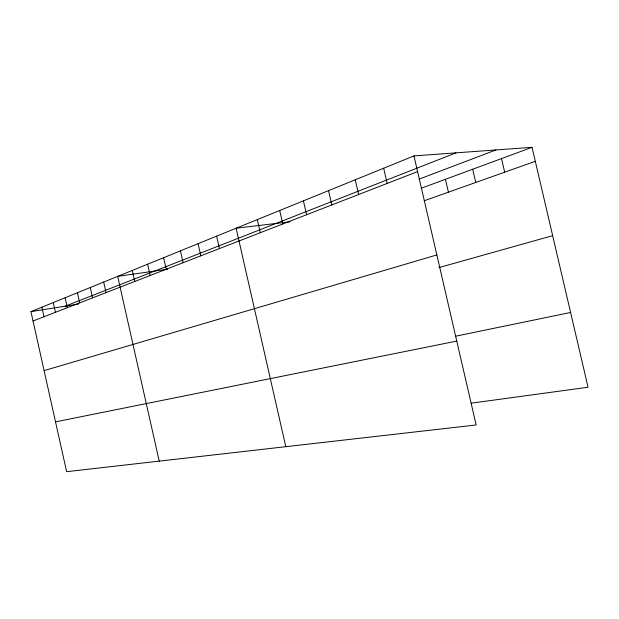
<?xml version="1.0" encoding="UTF-8"?>
<svg xmlns="http://www.w3.org/2000/svg" width="619" height="619" viewBox="0 0 619 619"><rect width="100%" height="100%" fill="white"/><g stroke="black" fill="none" stroke-linecap="round" stroke-linejoin="round"><path stroke-width="0.93" d="M413.964 155.911L476.158 424.974L66.643 471.686L30.95 311.636L413.964 155.911L532.038 147.314L588.05 387.239L471.105 403.193M65.15 306.196L455.955 152.854M33.039 320.998L417.593 171.61M419.14 179.131L495.981 149.937M421.407 188.184L532.038 147.314M424.309 200.742L535.303 161.319M44.104 370.626L436.852 254.943M438.801 267.632L552.659 235.653M455.623 336.21L570.594 312.471M55.532 421.864L456.768 341.084M30.95 311.636L78.381 304.084M167.548 269.203L117.68 276.376L159.222 461.124M290.009 221.788L236.118 228.218L285.792 446.686M501.514 158.588L504.678 172.198M472.692 169.242L475.763 182.466M445.44 179.309L448.419 192.184M383.664 168.229L387.169 183.425M355.252 179.781L358.633 194.513M328.55 190.637L331.83 204.928M303.411 200.858L306.591 214.731M279.703 210.499L282.782 223.977M257.311 219.606L260.297 232.713M216.611 236.149L219.436 248.583M198.08 243.685L200.827 255.817M180.439 250.857L183.116 262.696M163.633 257.69L166.248 269.25M147.608 264.205L150.154 275.501M132.304 270.426L134.787 281.467M103.683 282.063L106.058 292.632M90.281 287.518L92.595 297.855M77.429 292.741L79.696 302.869M65.103 297.754L67.324 307.674M53.265 302.567L55.439 312.293M41.891 307.186L44.019 316.727"/></g></svg>
